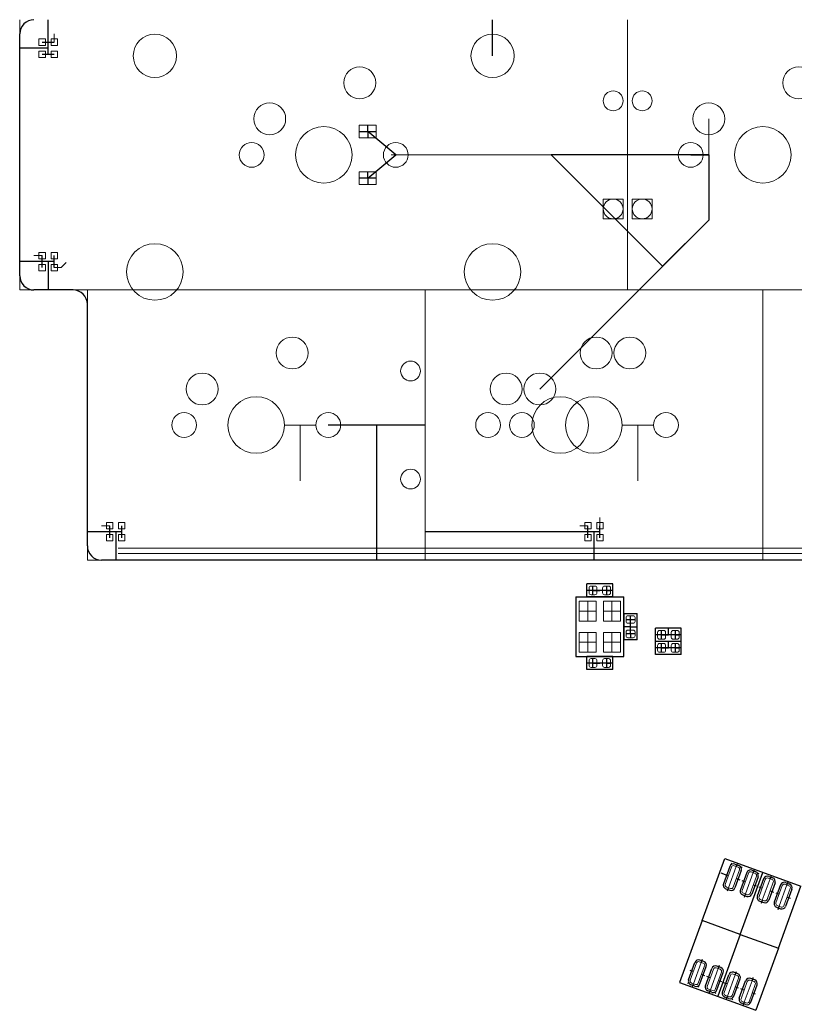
# Model space of a CAD drawing. Header units: millimetres. Extents: x -44 to 130, y -98 to 17.
# Drawn here: x -28.6 to 26.1, y -98.4 to -28.6 of the extents above; entities that cross this region are included whole.
import ezdxf

# ---------------------------------------------------------------- set-up
doc = ezdxf.new("R2010")
doc.units = ezdxf.units.MM
for name, color, linetype, lineweight, true_color in [('coponent footprints', 7, 'Continuous', 5, 0x000000), ('edge cuts', 2, 'Continuous', 25, 0xffff00), ('traces back 0.2mm', 94, 'Continuous', 20, 0x008000), ('traces front 0.2mm', 14, 'Continuous', 20, 0x800000)]:
    doc.layers.add(name, color=color, linetype=linetype, lineweight=lineweight, true_color=true_color)
doc.layers.add('helplines', color=4, linetype='Continuous', true_color=0x00ffff)
doc.layers.add('helplines curves', color=3, linetype='Continuous', true_color=0x00ff00)

msp = doc.modelspace()

# ---------------------------------------------------------------- linework, layer by layer
at = {"layer": 'coponent footprints'}
for p, q in [((-28.575, -28.575), (-28.575, -47.625)), ((14.287, -47.625), (14.287, -28.575)), ((-26.775, -29.925), (-27.225, -29.925)), ((-27.225, -29.925), (-27.225, -30.375)), ((-26.775, -30.375), (-26.775, -29.925)), ((-25.925, -29.925), (-26.375, -29.925)), ((-26.375, -29.925), (-26.375, -30.375)), ((-25.925, -30.375), (-25.925, -29.925)), ((-27.225, -30.375), (-26.775, -30.375)), ((-26.375, -30.375), (-25.925, -30.375)), ((-26.775, -30.775), (-27.225, -30.775)), ((-27.225, -30.775), (-27.225, -31.225)), ((-27.225, -31.225), (-26.775, -31.225)), ((-26.775, -31.225), (-26.775, -30.775)), ((-25.925, -30.775), (-26.375, -30.775)), ((-26.375, -30.775), (-26.375, -31.225)), ((-26.375, -31.225), (-25.925, -31.225)), ((-25.925, -31.225), (-25.925, -30.775)), ((-3.444, -36), (-4.644, -36)), ((-4.644, -36.9), (-4.644, -36)), ((-3.444, -36.9), (-3.444, -36)), ((-3.444, -36.9), (-4.644, -36.9)), ((13.264, -38.1), (14.287, -38.1)), ((14.287, -38.1), (15.311, -38.1)), ((-4.644, -39.3), (-3.444, -39.3)), ((-4.644, -40.2), (-4.644, -39.3)), ((-3.444, -40.2), (-3.444, -39.3)), ((-4.644, -40.2), (-3.444, -40.2)), ((13.962, -41.212), (12.565, -41.212)), ((12.565, -42.609), (12.565, -41.212)), ((13.962, -42.609), (13.962, -41.212)), ((16.009, -41.212), (14.612, -41.212)), ((14.612, -42.609), (14.612, -41.212)), ((16.009, -42.609), (16.009, -41.212)), ((13.962, -42.609), (12.565, -42.609)), ((16.009, -42.609), (14.612, -42.609)), ((-26.775, -44.975), (-27.225, -44.975)), ((-27.225, -44.975), (-27.225, -45.425)), ((-26.775, -45.425), (-26.775, -44.975)), ((-25.925, -44.975), (-26.375, -44.975)), ((-26.375, -44.975), (-26.375, -45.425)), ((-25.925, -45.425), (-25.925, -44.975)), ((-27.225, -45.425), (-26.775, -45.425)), ((-26.775, -45.825), (-27.225, -45.825)), ((-27.225, -45.825), (-27.225, -46.275)), ((-26.775, -46.275), (-26.775, -45.825)), ((-26.375, -45.425), (-25.925, -45.425)), ((-25.925, -45.825), (-26.375, -45.825)), ((-26.375, -45.825), (-26.375, -46.275)), ((-25.925, -46.275), (-25.925, -45.825)), ((-27.225, -46.275), (-26.775, -46.275)), ((-26.375, -46.275), (-25.925, -46.275)), ((-28.575, -47.625), (33.337, -47.625)), ((-23.813, -66.675), (-23.813, -47.625)), ((0, -66.675), (0, -47.625)), ((0, -47.625), (19.05, -47.625)), ((0, -66.675), (0, -47.625)), ((0, -47.625), (19.05, -47.625)), ((0, -66.675), (0, -47.625)), ((23.813, -66.675), (23.813, -47.625)), ((-7.701, -57.15), (-9.912, -57.15)), ((-8.807, -57.15), (-8.807, -61.083)), ((-1.023, -57.15), (0, -57.15)), ((16.111, -57.15), (13.9, -57.15)), ((15.006, -57.15), (15.006, -61.083)), ((-22.013, -64.025), (-22.463, -64.025)), ((-22.463, -64.025), (-22.463, -64.475)), ((-22.013, -64.475), (-22.013, -64.025)), ((-21.162, -64.025), (-21.613, -64.025)), ((-21.613, -64.025), (-21.613, -64.475)), ((-21.162, -64.475), (-21.162, -64.025)), ((11.706, -64.025), (11.256, -64.025)), ((11.256, -64.025), (11.256, -64.475)), ((11.706, -64.475), (11.706, -64.025)), ((12.556, -64.025), (12.106, -64.025)), ((12.106, -64.025), (12.106, -64.475)), ((12.556, -64.475), (12.556, -64.025)), ((-22.463, -64.475), (-22.013, -64.475)), ((-22.013, -64.875), (-22.463, -64.875)), ((-22.463, -64.875), (-22.463, -65.325)), ((-22.013, -65.325), (-22.013, -64.875)), ((-21.613, -64.475), (-21.162, -64.475)), ((-21.162, -64.875), (-21.613, -64.875)), ((-21.613, -64.875), (-21.613, -65.325)), ((-21.162, -65.325), (-21.162, -64.875)), ((11.256, -64.475), (11.706, -64.475)), ((11.706, -64.875), (11.256, -64.875)), ((11.256, -64.875), (11.256, -65.325)), ((11.706, -65.325), (11.706, -64.875)), ((12.106, -64.475), (12.556, -64.475)), ((12.556, -64.875), (12.106, -64.875)), ((12.106, -64.875), (12.106, -65.325)), ((12.556, -65.325), (12.556, -64.875)), ((-22.463, -65.325), (-22.013, -65.325)), ((-21.613, -65.325), (-21.162, -65.325)), ((11.256, -65.325), (11.706, -65.325)), ((12.106, -65.325), (12.556, -65.325)), ((-23.813, -66.675), (0, -66.675)), ((0, -66.675), (31.677, -66.675)), ((0, -66.675), (19.05, -66.675)), ((0, -66.675), (19.05, -66.675)), ((11.562, -68.983), (11.562, -68.643)), ((11.982, -68.503), (11.702, -68.503)), ((11.982, -69.123), (11.702, -69.123)), ((12.122, -68.983), (12.122, -68.643)), ((12.522, -68.643), (12.522, -68.983)), ((12.662, -68.503), (12.942, -68.503)), ((12.662, -69.123), (12.942, -69.123)), ((13.082, -68.643), (13.082, -68.983)), ((10.872, -70.973), (10.872, -69.573)), ((10.872, -69.573), (12.072, -69.573)), ((11.472, -70.973), (11.472, -69.573)), ((12.072, -70.973), (12.072, -69.573)), ((12.572, -70.973), (12.572, -69.573)), ((12.572, -69.573), (13.772, -69.573)), ((13.172, -70.973), (13.172, -69.573)), ((13.772, -70.973), (13.772, -69.573)), ((10.872, -70.273), (12.072, -70.273)), ((12.572, -70.273), (13.772, -70.273)), ((10.872, -70.973), (12.072, -70.973)), ((12.572, -70.973), (13.772, -70.973)), ((14.172, -70.728), (14.172, -70.998)), ((14.677, -70.593), (14.307, -70.593)), ((14.677, -71.133), (14.307, -71.133)), ((14.812, -70.728), (14.812, -70.998)), ((10.872, -73.173), (10.872, -71.773)), ((10.872, -71.773), (12.072, -71.773)), ((11.472, -73.173), (11.472, -71.773)), ((12.072, -73.173), (12.072, -71.773)), ((12.572, -73.173), (12.572, -71.773)), ((12.572, -71.773), (13.772, -71.773)), ((13.172, -73.173), (13.172, -71.773)), ((13.772, -73.173), (13.772, -71.773)), ((14.172, -72.018), (14.172, -71.748)), ((14.307, -71.613), (14.677, -71.613)), ((14.812, -72.018), (14.812, -71.748)), ((16.401, -72.114), (16.401, -71.774)), ((16.401, -72.114), (16.401, -71.774)), ((16.821, -71.634), (16.541, -71.634)), ((16.821, -71.634), (16.541, -71.634)), ((16.961, -72.114), (16.961, -71.774)), ((16.961, -72.114), (16.961, -71.774)), ((17.361, -71.774), (17.361, -72.114)), ((17.361, -71.774), (17.361, -72.114)), ((17.501, -71.634), (17.781, -71.634)), ((17.501, -71.634), (17.781, -71.634)), ((17.921, -71.774), (17.921, -72.114)), ((17.921, -71.774), (17.921, -72.114)), ((10.872, -72.473), (12.072, -72.473)), ((12.572, -72.473), (13.772, -72.473)), ((14.307, -72.153), (14.677, -72.153)), ((16.821, -72.254), (16.541, -72.254)), ((16.821, -72.254), (16.541, -72.254)), ((16.821, -72.554), (16.541, -72.554)), ((17.501, -72.254), (17.781, -72.254)), ((17.501, -72.254), (17.781, -72.254)), ((17.501, -72.554), (17.781, -72.554)), ((10.872, -73.173), (12.072, -73.173)), ((12.572, -73.173), (13.772, -73.173)), ((16.401, -73.034), (16.401, -72.694)), ((16.821, -73.174), (16.541, -73.174)), ((16.961, -73.034), (16.961, -72.694)), ((17.361, -72.694), (17.361, -73.034)), ((17.501, -73.174), (17.781, -73.174)), ((17.921, -72.694), (17.921, -73.034)), ((11.562, -74.103), (11.562, -73.763)), ((11.982, -73.623), (11.702, -73.623)), ((12.122, -74.103), (12.122, -73.763)), ((12.522, -73.763), (12.522, -74.103)), ((12.662, -73.623), (12.942, -73.623)), ((13.082, -73.763), (13.082, -74.103)), ((11.982, -74.243), (11.702, -74.243)), ((12.662, -74.243), (12.942, -74.243)), ((21.607, -88.318), (21.163, -89.54)), ((21.941, -88.28), (21.393, -89.783)), ((22.171, -88.523), (21.727, -89.745)), ((21.8, -88.228), (22.082, -88.331)), ((22.993, -88.663), (23.275, -88.765)), ((22.801, -88.752), (22.356, -89.974)), ((23.134, -88.714), (22.587, -90.217)), ((23.365, -88.957), (22.92, -90.179)), ((23.994, -89.187), (23.55, -90.408)), ((24.327, -89.148), (23.78, -90.652)), ((24.558, -89.392), (24.113, -90.613)), ((24.187, -89.097), (24.468, -89.2)), ((21.252, -89.732), (21.534, -89.834)), ((25.188, -89.621), (24.743, -90.843)), ((25.521, -89.583), (24.974, -91.086)), ((25.752, -89.826), (25.307, -91.048)), ((25.38, -89.531), (25.662, -89.634)), ((22.446, -90.166), (22.728, -90.269)), ((23.639, -90.6), (23.921, -90.703)), ((24.833, -91.035), (25.115, -91.137)), ((18.7, -96.305), (19.145, -95.084)), ((18.931, -96.549), (19.478, -95.045)), ((19.264, -96.511), (19.709, -95.289)), ((19.619, -95.097), (19.337, -94.994)), ((19.894, -96.74), (20.338, -95.518)), ((20.124, -96.983), (20.672, -95.48)), ((20.812, -95.531), (20.531, -95.428)), ((20.458, -96.945), (20.902, -95.723)), ((21.087, -97.174), (21.532, -95.952)), ((21.318, -97.418), (21.865, -95.914)), ((21.651, -97.379), (22.096, -96.158)), ((22.006, -95.965), (21.724, -95.863)), ((22.511, -97.852), (23.058, -96.348)), ((23.199, -96.4), (22.917, -96.297)), ((19.072, -96.6), (18.79, -96.498)), ((20.265, -97.035), (19.983, -96.932)), ((22.281, -97.608), (22.725, -96.387)), ((22.844, -97.814), (23.289, -96.592)), ((21.459, -97.469), (21.177, -97.366)), ((22.652, -97.903), (22.37, -97.801))]:
    msp.add_line(p, q, dxfattribs=at)
for centre, radius in [((-19.05, -31.115), 1.524), ((4.762, -31.115), 1.524), ((-4.604, -33.02), 1.125), ((26.353, -33.02), 1.125), ((13.264, -34.29), 0.698), ((15.311, -34.29), 0.698), ((-10.954, -35.56), 1.125), ((20.003, -35.56), 1.125), ((-7.144, -38.1), 1.994), ((23.813, -38.1), 1.994), ((-12.224, -38.1), 0.875), ((-2.064, -38.1), 0.875), ((18.733, -38.1), 0.875), ((13.264, -41.91), 0.698), ((15.311, -41.91), 0.698), ((-19.05, -46.355), 1.994), ((4.762, -46.355), 1.994), ((-9.366, -52.07), 1.125), ((12.065, -52.07), 1.125), ((14.446, -52.07), 1.125), ((-1.023, -53.34), 0.698), ((-15.716, -54.61), 1.125), ((5.715, -54.61), 1.125), ((8.096, -54.61), 1.125), ((-11.906, -57.15), 1.994), ((9.525, -57.15), 1.994), ((11.906, -57.15), 1.994), ((-16.986, -57.15), 0.875), ((-6.826, -57.15), 0.875), ((4.445, -57.15), 0.875), ((6.826, -57.15), 0.875), ((16.986, -57.15), 0.875), ((-1.023, -60.96), 0.698)]:
    msp.add_circle(centre, radius, dxfattribs=at)
for centre, radius, start, end in [((11.702, -68.643), 0.14, 90, 180), ((11.702, -68.983), 0.14, 180, 270), ((11.982, -68.643), 0.14, 0, 90), ((11.982, -68.983), 0.14, 270, 0), ((12.662, -68.643), 0.14, 90, 180), ((12.662, -68.983), 0.14, 180, 270), ((12.942, -68.643), 0.14, 0, 90), ((12.942, -68.983), 0.14, 270, 0), ((14.307, -70.728), 0.135, 90, 180), ((14.307, -70.998), 0.135, 180, 270), ((14.677, -70.728), 0.135, 0, 90), ((14.677, -70.998), 0.135, 270, 0), ((14.307, -71.748), 0.135, 90, 180), ((14.677, -71.748), 0.135, 0, 90), ((16.541, -71.774), 0.14, 90, 180), ((16.541, -71.774), 0.14, 90, 180), ((16.821, -71.774), 0.14, 0, 90), ((16.821, -71.774), 0.14, 0, 90), ((17.501, -71.774), 0.14, 90, 180), ((17.501, -71.774), 0.14, 90, 180), ((17.781, -71.774), 0.14, 0, 90), ((17.781, -71.774), 0.14, 0, 90), ((14.307, -72.018), 0.135, 180, 270), ((14.677, -72.018), 0.135, 270, 0), ((16.541, -72.114), 0.14, 180, 270), ((16.541, -72.114), 0.14, 180, 270), ((16.541, -72.694), 0.14, 90, 180), ((16.821, -72.114), 0.14, 270, 0), ((16.821, -72.114), 0.14, 270, 0), ((16.821, -72.694), 0.14, 0, 90), ((17.501, -72.114), 0.14, 180, 270), ((17.501, -72.114), 0.14, 180, 270), ((17.501, -72.694), 0.14, 90, 180), ((17.781, -72.114), 0.14, 270, 0), ((17.781, -72.114), 0.14, 270, 0), ((17.781, -72.694), 0.14, 0, 90), ((16.541, -73.034), 0.14, 180, 270), ((16.821, -73.034), 0.14, 270, 0), ((17.501, -73.034), 0.14, 180, 270), ((17.781, -73.034), 0.14, 270, 0), ((11.702, -73.763), 0.14, 90, 180), ((11.982, -73.763), 0.14, 0, 90), ((12.662, -73.763), 0.14, 90, 180), ((12.942, -73.763), 0.14, 0, 90), ((11.702, -74.103), 0.14, 180, 270), ((11.982, -74.103), 0.14, 270, 0), ((12.662, -74.103), 0.14, 180, 270), ((12.942, -74.103), 0.14, 270, 0), ((21.748, -88.369), 0.15, 70, 160), ((22.03, -88.472), 0.15, 340, 70), ((22.942, -88.804), 0.15, 70, 160), ((23.224, -88.906), 0.15, 340, 70), ((24.135, -89.238), 0.15, 70, 160), ((24.417, -89.341), 0.15, 340, 70), ((21.304, -89.591), 0.15, 160, 250), ((21.586, -89.693), 0.15, 250, 340), ((22.497, -90.025), 0.15, 160, 250), ((25.329, -89.672), 0.15, 70, 160), ((25.611, -89.775), 0.15, 340, 70), ((22.779, -90.128), 0.15, 250, 340), ((23.691, -90.46), 0.15, 160, 250), ((23.973, -90.562), 0.15, 250, 340), ((24.884, -90.894), 0.15, 160, 250), ((25.166, -90.997), 0.15, 250, 340), ((19.286, -95.135), 0.15, 70, 160), ((19.568, -95.238), 0.15, 340, 70), ((20.479, -95.569), 0.15, 70, 160), ((20.761, -95.672), 0.15, 340, 70), ((18.841, -96.357), 0.15, 160, 250), ((21.673, -96.004), 0.15, 70, 160), ((21.955, -96.106), 0.15, 340, 70), ((22.866, -96.438), 0.15, 70, 160), ((19.123, -96.459), 0.15, 250, 340), ((20.035, -96.791), 0.15, 160, 250), ((20.317, -96.894), 0.15, 250, 340), ((23.148, -96.541), 0.15, 340, 70), ((21.228, -97.225), 0.15, 160, 250), ((21.51, -97.328), 0.15, 250, 340), ((22.421, -97.66), 0.15, 160, 250), ((22.703, -97.762), 0.15, 250, 340)]:
    msp.add_arc(centre, radius, start, end, dxfattribs=at)
at = {"layer": 'edge cuts', "linetype": 'Continuous'}
for p, q in [((-28.575, -46.625), (-28.575, -29.575)), ((-24.813, -47.625), (-27.575, -47.625)), ((-23.813, -65.675), (-23.813, -48.625)), ((31.583, -66.675), (-22.813, -66.675))]:
    msp.add_line(p, q, dxfattribs=at)
at = {"layer": 'edge cuts'}
for centre, start, end in [((-27.575, -29.575), -270, -180), ((-27.575, -46.625), -180, -89.9999), ((-24.813, -48.625), -0.00006, 90.0001), ((-22.813, -65.675), -180, -89.9999)]:
    msp.add_arc(centre, 1, start, end, dxfattribs=at)
at = {"layer": 'helplines'}
for p, q in [((-26.575, -30.575), (-26.575, -28.575)), ((4.762, -31.115), (4.762, -28.575)), ((-26.575, -30.575), (-28.575, -30.575)), ((-27, -30.15), (-26.15, -30.15)), ((-26.575, -31), (-26.575, -30.15)), ((-27, -31), (-26.15, -31)), ((-4.044, -36.45), (-4.044, -36)), ((-4.644, -36.45), (-4.044, -36.45)), ((-4.044, -36.45), (-4.044, -36.9)), ((-4.044, -36.45), (-3.444, -36.45)), ((-2.064, -38.1), (-4.044, -36.45)), ((-4.044, -39.75), (-2.064, -38.1)), ((-4.044, -39.75), (-4.644, -39.75)), ((-4.044, -39.75), (-4.044, -39.3)), ((-4.044, -39.75), (-4.044, -40.2)), ((-3.444, -39.75), (-4.044, -39.75)), ((-27, -46.05), (-27, -45.2)), ((-26.15, -46.05), (-26.15, -45.2)), ((-26.575, -45.625), (-28.575, -45.625)), ((-26.15, -45.625), (-27, -45.625)), ((-26.575, -45.625), (-26.575, -47.625)), ((0, -57.15), (-6.826, -57.15)), ((-3.413, -57.15), (-3.413, -66.675)), ((-22.238, -65.1), (-22.238, -64.25)), ((-21.388, -65.1), (-21.388, -64.25)), ((11.481, -65.1), (11.481, -64.25)), ((12.331, -65.1), (12.331, -64.25)), ((-21.812, -64.675), (-23.813, -64.675)), ((-21.388, -64.675), (-22.238, -64.675)), ((-21.812, -64.675), (-21.812, -66.675)), ((11.906, -64.675), (0, -64.675)), ((12.331, -64.675), (11.481, -64.675)), ((11.906, -64.675), (11.906, -66.675)), ((11.412, -69.273), (11.412, -68.353)), ((13.232, -68.353), (11.412, -68.353)), ((13.232, -69.273), (13.232, -68.353)), ((13.232, -68.813), (11.412, -68.813)), ((11.842, -68.813), (11.562, -68.813)), ((11.842, -69.123), (11.842, -68.503)), ((11.842, -68.813), (12.322, -68.813)), ((12.802, -68.813), (12.322, -68.813)), ((12.802, -68.503), (12.802, -69.123)), ((12.802, -68.813), (13.082, -68.813)), ((10.622, -69.273), (14.022, -69.273)), ((10.622, -69.273), (10.622, -73.473)), ((13.232, -69.273), (11.412, -69.273)), ((14.022, -73.473), (14.022, -69.273)), ((14.022, -72.303), (14.022, -70.443)), ((14.022, -70.443), (14.022, -72.303)), ((14.022, -70.443), (14.962, -70.443)), ((14.962, -72.303), (14.962, -70.443)), ((14.172, -70.863), (14.812, -70.863)), ((14.492, -70.863), (14.492, -70.593)), ((14.492, -71.883), (14.492, -70.863)), ((14.492, -71.373), (14.022, -71.373)), ((14.812, -71.883), (14.172, -71.883)), ((14.492, -71.373), (14.962, -71.373)), ((14.492, -71.883), (14.492, -72.153)), ((16.251, -72.404), (16.251, -71.484)), ((16.251, -72.404), (16.251, -71.484)), ((18.071, -71.484), (16.251, -71.484)), ((18.071, -71.484), (16.251, -71.484)), ((16.681, -72.254), (16.681, -71.634)), ((16.681, -72.254), (16.681, -71.634)), ((17.161, -71.944), (17.161, -71.484)), ((17.641, -71.634), (17.641, -72.254)), ((17.641, -71.634), (17.641, -72.254)), ((18.071, -72.404), (18.071, -71.484)), ((18.071, -72.404), (18.071, -71.484)), ((14.962, -72.303), (14.022, -72.303)), ((18.071, -71.944), (16.251, -71.944)), ((18.071, -71.944), (16.251, -71.944)), ((16.251, -73.324), (16.251, -72.404)), ((18.071, -72.404), (16.251, -72.404)), ((18.071, -72.404), (16.251, -72.404)), ((18.071, -72.404), (16.251, -72.404)), ((16.681, -71.944), (16.401, -71.944)), ((16.681, -71.944), (16.401, -71.944)), ((16.681, -71.944), (17.161, -71.944)), ((16.681, -71.944), (17.161, -71.944)), ((16.681, -73.174), (16.681, -72.554)), ((17.641, -71.944), (17.161, -71.944)), ((17.641, -71.944), (17.161, -71.944)), ((17.161, -72.864), (17.161, -72.404)), ((17.161, -72.864), (17.161, -72.404)), ((17.641, -71.944), (17.921, -71.944)), ((17.641, -71.944), (17.921, -71.944)), ((17.641, -72.554), (17.641, -73.174)), ((18.071, -73.324), (18.071, -72.404)), ((18.071, -72.864), (16.251, -72.864)), ((18.071, -73.324), (16.251, -73.324)), ((16.681, -72.864), (16.401, -72.864)), ((16.681, -72.864), (17.161, -72.864)), ((17.641, -72.864), (17.161, -72.864)), ((17.641, -72.864), (17.921, -72.864)), ((10.622, -73.473), (14.022, -73.473)), ((11.412, -74.393), (11.412, -73.473)), ((13.232, -73.473), (11.412, -73.473)), ((13.232, -73.933), (11.412, -73.933)), ((11.842, -73.933), (11.562, -73.933)), ((11.842, -74.243), (11.842, -73.623)), ((11.842, -73.933), (12.322, -73.933)), ((12.802, -73.933), (12.322, -73.933)), ((12.802, -73.623), (12.802, -74.243)), ((12.802, -73.933), (13.082, -73.933)), ((13.232, -74.393), (13.232, -73.473)), ((13.232, -74.393), (11.412, -74.393)), ((19.538, -92.088), (21.129, -87.718)), ((21.129, -87.718), (26.504, -89.674)), ((21.488, -88.274), (21.044, -89.496)), ((21.589, -88.028), (21.631, -88.118)), ((21.843, -88.109), (22.125, -88.212)), ((22.291, -88.567), (21.846, -89.788)), ((21.984, -88.16), (21.941, -88.28)), ((22.018, -88.066), (21.984, -88.16)), ((22.281, -88.355), (22.372, -88.312)), ((23.037, -88.543), (23.318, -88.646)), ((23.178, -88.595), (23.134, -88.714)), ((23.221, -88.475), (23.178, -88.595)), ((20.865, -88.739), (21.172, -88.851)), ((21.172, -88.851), (21.266, -88.885)), ((21.266, -88.885), (21.385, -88.929)), ((21.949, -89.134), (22.068, -89.177)), ((22.068, -89.177), (22.188, -89.221)), ((22.226, -93.066), (23.816, -88.696)), ((22.682, -88.709), (22.237, -89.93)), ((22.34, -89.276), (22.459, -89.32)), ((22.459, -89.32), (22.579, -89.363)), ((23.484, -89.001), (23.039, -90.223)), ((23.875, -89.143), (23.43, -90.365)), ((23.475, -88.789), (23.565, -88.747)), ((24.23, -88.978), (24.512, -89.08)), ((24.371, -89.029), (24.327, -89.148)), ((24.414, -88.91), (24.371, -89.029)), ((25.608, -89.344), (25.564, -89.463)), ((21.209, -89.851), (21.491, -89.954)), ((21.35, -89.902), (21.307, -90.022)), ((21.393, -89.783), (21.35, -89.902)), ((23.142, -89.568), (23.262, -89.612)), ((23.262, -89.612), (23.381, -89.655)), ((23.533, -89.711), (23.653, -89.754)), ((23.653, -89.754), (23.772, -89.797)), ((24.677, -89.435), (24.233, -90.657)), ((24.336, -90.003), (24.455, -90.046)), ((24.455, -90.046), (24.574, -90.09)), ((25.068, -89.578), (24.624, -90.799)), ((24.913, -94.044), (26.504, -89.674)), ((25.423, -89.412), (25.705, -89.515)), ((25.871, -89.87), (25.426, -91.091)), ((25.564, -89.463), (25.521, -89.583)), ((22.402, -90.285), (22.684, -90.388)), ((22.543, -90.337), (22.5, -90.456)), ((22.587, -90.217), (22.543, -90.337)), ((23.596, -90.72), (23.878, -90.822)), ((23.737, -90.771), (23.693, -90.89)), ((23.78, -90.652), (23.737, -90.771)), ((24.727, -90.145), (24.846, -90.188)), ((24.846, -90.188), (24.965, -90.232)), ((25.529, -90.437), (25.649, -90.48)), ((25.649, -90.48), (25.768, -90.524)), ((24.789, -91.154), (25.071, -91.257)), ((24.93, -91.206), (24.887, -91.325)), ((24.974, -91.086), (24.93, -91.206)), ((19.538, -92.088), (17.948, -96.457)), ((22.226, -93.066), (19.538, -92.088)), ((22.226, -93.066), (20.636, -97.435)), ((22.226, -93.066), (24.913, -94.044)), ((24.913, -94.044), (23.323, -98.414)), ((19.663, -94.977), (19.381, -94.875)), ((19.478, -95.045), (19.522, -94.926)), ((19.522, -94.926), (19.565, -94.807)), ((18.581, -96.262), (19.026, -95.04)), ((18.803, -95.651), (18.684, -95.608)), ((18.923, -95.694), (18.803, -95.651)), ((19.383, -96.554), (19.828, -95.332)), ((19.774, -96.696), (20.219, -95.475)), ((20.856, -95.412), (20.574, -95.309)), ((20.672, -95.48), (20.715, -95.36)), ((20.715, -95.36), (20.758, -95.241)), ((21.908, -95.795), (21.952, -95.675)), ((19.606, -95.943), (19.486, -95.9)), ((19.725, -95.987), (19.606, -95.943)), ((19.997, -96.085), (19.877, -96.042)), ((20.116, -96.129), (19.997, -96.085)), ((20.577, -96.988), (21.021, -95.767)), ((20.799, -96.378), (20.68, -96.334)), ((20.968, -97.131), (21.412, -95.909)), ((22.049, -95.846), (21.767, -95.743)), ((21.77, -97.423), (22.215, -96.201)), ((21.865, -95.914), (21.908, -95.795)), ((22.161, -97.565), (22.606, -96.343)), ((23.243, -96.28), (22.961, -96.178)), ((23.058, -96.348), (23.102, -96.229)), ((23.102, -96.229), (23.145, -96.11)), ((17.948, -96.457), (23.323, -98.414)), ((18.5, -96.516), (18.59, -96.474)), ((19.028, -96.72), (18.747, -96.617)), ((18.853, -96.762), (18.887, -96.668)), ((18.887, -96.668), (18.931, -96.549)), ((19.24, -96.71), (19.282, -96.801)), ((20.222, -97.154), (19.94, -97.051)), ((20.081, -97.103), (20.124, -96.983)), ((20.919, -96.421), (20.799, -96.378)), ((21.19, -96.52), (21.071, -96.476)), ((21.309, -96.563), (21.19, -96.52)), ((21.993, -96.812), (21.873, -96.768)), ((22.112, -96.855), (21.993, -96.812)), ((22.383, -96.954), (22.264, -96.911)), ((22.503, -96.998), (22.383, -96.954)), ((22.964, -97.857), (23.408, -96.635)), ((20.037, -97.222), (20.081, -97.103)), ((20.434, -97.145), (20.476, -97.235)), ((21.415, -97.588), (21.133, -97.486)), ((21.231, -97.656), (21.274, -97.537)), ((21.274, -97.537), (21.318, -97.418)), ((21.627, -97.579), (21.681, -97.694)), ((23.186, -97.246), (23.067, -97.203)), ((23.305, -97.29), (23.186, -97.246)), ((22.609, -98.023), (22.327, -97.92)), ((22.424, -98.091), (22.468, -97.971)), ((22.468, -97.971), (22.511, -97.852))]:
    msp.add_line(p, q, dxfattribs=at)
for centre, start, end in [((21.748, -88.369), 70, 160), ((22.03, -88.472), 340, 70), ((22.942, -88.804), 70, 160), ((23.224, -88.906), 340, 70), ((24.135, -89.238), 70, 160), ((24.417, -89.341), 340, 70), ((21.304, -89.591), 160, 250), ((21.586, -89.693), 250, 340), ((22.497, -90.025), 160, 250), ((25.329, -89.672), 70, 160), ((25.611, -89.775), 340, 70), ((22.779, -90.128), 250, 340), ((23.691, -90.46), 160, 250), ((23.973, -90.562), 250, 340), ((24.884, -90.894), 160, 250), ((25.166, -90.997), 250, 340), ((19.286, -95.135), 70, 160), ((19.568, -95.238), 340, 70), ((20.479, -95.569), 70, 160), ((20.761, -95.672), 340, 70), ((18.841, -96.357), 160, 250), ((21.673, -96.004), 70, 160), ((21.955, -96.106), 340, 70), ((22.866, -96.438), 70, 160), ((23.148, -96.541), 340, 70), ((19.123, -96.459), 250, 340), ((20.035, -96.791), 160, 250), ((20.317, -96.894), 250, 340), ((21.228, -97.225), 160, 250), ((21.51, -97.328), 250, 340), ((22.421, -97.66), 160, 250), ((22.703, -97.762), 250, 340)]:
    msp.add_arc(centre, 0.277, start, end, dxfattribs=at)
at = {"layer": 'helplines curves'}
for p, q in [((8.888, -38.1), (16.747, -45.959)), ((20.003, -38.1), (8.888, -38.1)), ((18.733, -38.1), (20.003, -38.1)), ((20.003, -38.1), (20.003, -42.704)), ((16.747, -45.959), (20.003, -42.704))]:
    msp.add_line(p, q, dxfattribs=at)
at = {"layer": 'traces back 0.2mm'}
for p, q in [((-26.15, -30.15), (-26.15, -29.575)), ((-27.575, -45.2), (-27, -45.2)), ((-26.15, -46.05), (-25.65, -46.05)), ((-25.65, -46.05), (-25.296, -45.696)), ((-22.813, -64.25), (-22.238, -64.25)), ((10.906, -64.25), (11.481, -64.25)), ((12.331, -64.25), (12.331, -63.675)), ((30.313, -65.835), (-21.638, -65.835)), ((30.708, -66.212), (-21.638, -66.212))]:
    msp.add_line(p, q, dxfattribs=at)
at = {"layer": 'traces front 0.2mm'}
for p, q in [((20.003, -35.56), (20.003, -42.704)), ((14.287, -38.1), (-2.381, -38.1)), ((8.096, -54.61), (20.003, -42.704))]:
    msp.add_line(p, q, dxfattribs=at)

doc.saveas('drawing.dxf')
